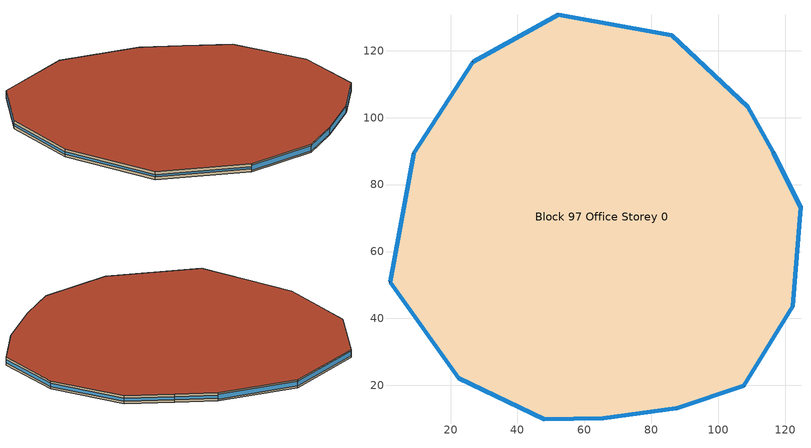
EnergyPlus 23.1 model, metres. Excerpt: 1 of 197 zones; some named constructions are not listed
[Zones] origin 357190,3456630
Block 97 Office Storey 0
 floor ground (Project Floor): 108.83,103.22 116.36,89.59 124.72,73.29 122.22,43.61 107.61,19.86 87.51,13.15 65.66,10.23 48.03,9.81 22.47,22.13 1.9,50.9 9,89.27 26.71,116.64 52.15,130.82 86.07,124.59 z0
 wall outside (Project Wall): 52.15,130.82 26.71,116.64 9,89.27 1.9,50.9 22.47,22.13 48.03,9.81 65.66,10.23 87.51,13.15 107.61,19.86 122.22,43.61 124.72,73.29 116.36,89.59 108.83,103.22 86.07,124.59 52.15,130.82 z0:2.99
 window (Office_north_window_construction): 52.13,130.81 26.72,116.65 / 108.82,103.23 86.08,124.58 / 86.05,124.6 52.16,130.81 z0.6:2.4
 window (Office_west_window_construction): 26.7,116.63 9.01,89.29 / 9,89.25 1.91,50.92 / 1.92,50.88 22.46,22.14 z1.05:1.95
 window (Office_south_window_construction): 22.48,22.12 48.01,9.81 / 48.03,9.81 65.65,10.23 / 65.67,10.23 87.5,13.15 / 87.52,13.15 107.6,19.86 z0.45:2.55
 window (Office_east_window_construction): 107.61,19.88 122.21,43.6 / 122.22,43.63 124.72,73.28 / 124.71,73.3 116.37,89.58 / 116.36,89.6 108.84,103.21 z0.9:2.1
 roof outside (Project Ceiling): 107.61,19.86 122.22,43.61 124.72,73.29 116.36,89.59 108.83,103.22 86.07,124.59 52.15,130.82 26.71,116.64 9,89.27 1.9,50.9 22.47,22.13 48.03,9.81 65.66,10.23 87.51,13.15 z2.99
[SCHEDULE:DAY:HOURLY]
Schedule_administration_heating_summer_hourly; Schedule_commerical_heating_summer_hourly; Schedule_residential_heating_summer_hourly; Schedule_school_heating_summer_hourly; Schedule_hospital_heating_summer_hourly; Schedule_Industrial_heating_summer_hourly; Schedule_transport_heating_summer_hourly; Schedule_office_heating_summer_hourly: -20, -20, -20, -20, -20, -20, -20, -20, -20, -20, -20, -20, -20, -20, -20, -20, -20, -20, -20, -20, -20, -20, -20, -20
Schedule_administration_heating_winnter_weekday_hourly: 5, 5, 5, 5, 5, 5, 12, 12, 18, 20, 20, 20, 20, 20, 20, 20, 20, 20, 18, 5, 5, 5, 5, 5
Schedule_administration_heating_winnter_holiday_hourly; Schedule_school_heating_winnter_holiday_hourly: 5, 5, 5, 5, 5, 5, 5, 5, 5, 5, 5, 5, 5, 5, 5, 5, 5, 5, 5, 5, 5, 5, 5, 5
Schedule_administration_cooling_winter_hourly; Schedule_administration_cooling_summer_holiday_hourly; Schedule_commerical_cooling_winter_hourly; Schedule_residential_cooling_winter_hourly; Schedule_school_cooling_winter_hourly; Schedule_school_cooling_summer_holiday_hourly; Schedule_hospital_cooling_winter_hourly; Schedule_Industrial_cooling_winter_hourly; Schedule_transport_cooling_winter_hourly; Schedule_office_cooling_winter_hourly: 50, 50, 50, 50, 50, 50, 50, 50, 50, 50, 50, 50, 50, 50, 50, 50, 50, 50, 50, 50, 50, 50, 50, 50
Schedule_administration_cooling_summer_weekday_hourly: 50, 50, 50, 50, 50, 50, 50, 28, 26, 26, 26, 26, 26, 26, 26, 26, 26, 26, 50, 50, 50, 50, 50, 50
Schedule_commerical_heating_winnter_weekday_hourly; Schedule_commerical_heating_winnter_holiday_hourly: 5, 5, 5, 5, 5, 5, 12, 16, 18, 18, 18, 18, 18, 18, 18, 18, 18, 18, 18, 18, 12, 5, 5, 5
Schedule_commerical_cooling_summer_weekday_hourly; Schedule_commerical_cooling_summer_holiday_hourly: 50, 50, 50, 50, 50, 50, 50, 28, 24, 24, 24, 24, 24, 24, 24, 24, 24, 24, 24, 24, 24, 28, 50, 50
Schedule_residential_heating_winnter_weekday_hourly; Schedule_residential_heating_winnter_holiday_hourly: 18, 18, 18, 18, 18, 18, 18, -20, -20, -20, -20, -20, -20, -20, -20, -20, -20, -20, -20, -20, 18, 18, 18, 18
Schedule_residential_cooling_summer_weekday_hourly; Schedule_residential_cooling_summer_holiday_hourly: 26, 26, 26, 26, 26, 26, 26, 50, 50, 50, 50, 50, 50, 50, 50, 50, 50, 50, 50, 50, 26, 26, 26, 26
Schedule_school_heating_winnter_weekday_hourly: 5, 5, 5, 5, 5, 12, 18, 20, 20, 20, 20, 20, 20, 20, 20, 20, 20, 20, 18, 12, 5, 5, 5, 5
Schedule_school_cooling_summer_weekday_hourly: 50, 50, 50, 50, 50, 50, 28, 26, 26, 26, 26, 26, 26, 26, 26, 26, 26, 26, 50, 50, 50, 50, 50, 50
Schedule_hospital_heating_winnter_weekday_hourly; Schedule_hospital_heating_winnter_holiday_hourly: 22, 22, 22, 22, 22, 22, 22, 22, 22, 22, 22, 22, 22, 22, 22, 22, 22, 22, 22, 22, 22, 22, 22, 22
Schedule_hospital_cooling_summer_weekday_hourly; Schedule_hospital_cooling_summer_holiday_hourly: 26, 26, 26, 26, 26, 26, 26, 26, 26, 26, 26, 26, 26, 26, 26, 26, 26, 26, 26, 26, 26, 26, 26, 26
Schedule_Industrial_heating_winnter_weekday_hourly; Schedule_Industrial_heating_winnter_holiday_hourly: -20, -20, -20, -20, -20, -20, 18, 18, 18, 18, 18, 18, 18, 18, 18, 18, 18, 18, 18, -20, -20, -20, -20, -20
Schedule_Industrial_cooling_summer_weekday_hourly; Schedule_Industrial_cooling_summer_holiday_hourly: 50, 50, 50, 50, 50, 50, 50, 28, 28, 28, 28, 28, 28, 28, 28, 28, 28, 28, 28, 50, 50, 50, 50, 50
Schedule_transport_heating_winnter_weekday_hourly; Schedule_transport_heating_winnter_holiday_hourly: 18, 18, 18, 18, 18, 18, 20, 20, 20, 20, 20, 20, 20, 20, 20, 20, 20, 20, 20, 20, 20, 20, 18, 18
Schedule_transport_cooling_summer_weekday_hourly; Schedule_transport_cooling_summer_holiday_hourly: 26, 26, 26, 26, 26, 26, 26, 24, 24, 24, 25, 24, 24, 24, 24, 24, 24, 24, 24, 24, 24, 24, 26, 28
Schedule_office_heating_winnter_weekday_hourly: 5, 5, 5, 5, 5, 5, 12, 18, 20, 20, 20, 20, 20, 20, 20, 20, 20, 20, 20, 18, 12, 5, 5, 5
Schedule_office_heating_winnter_holiday_hourly: 5, 5, 5, 5, 5, 5, 5, 5, 5, 16, 16, 16, 16, 16, 16, 16, 16, 5, 5, 5, 5, 5, 5, 5
Schedule_office_cooling_summer_weekday_hourly: 50, 50, 50, 50, 50, 50, 28, 26, 26, 26, 26, 26, 26, 26, 26, 26, 26, 26, 26, 26, 50, 50, 50, 50
Schedule_office_cooling_summer_holiday_hourly: 50, 50, 50, 50, 50, 50, 50, 50, 50, 50, 50, 26, 26, 26, 26, 26, 26, 50, 50, 50, 50, 50, 50, 50
[SCHEDULE:WEEK:DAILY]
Schedule_administration_cooling_winnter_weekly: Schedule_administration_cooling_winter_hourly, Schedule_administration_cooling_winter_hourly, Schedule_administration_cooling_winter_hourly, Schedule_administration_cooling_winter_hourly, Schedule_administration_cooling_winter_hourly, Schedule_administration_cooling_winter_hourly, Schedule_administration_cooling_winter_hourly, Schedule_administration_cooling_winter_hourly, Schedule_administration_cooling_winter_hourly, Schedule_administration_cooling_winter_hourly, Schedule_administration_cooling_winter_hourly, Schedule_administration_cooling_winter_hourly
Schedule_administration_cooling_summer_weekly: Schedule_administration_cooling_summer_holiday_hourly, Schedule_administration_cooling_summer_weekday_hourly, Schedule_administration_cooling_summer_weekday_hourly, Schedule_administration_cooling_summer_weekday_hourly, Schedule_administration_cooling_summer_weekday_hourly, Schedule_administration_cooling_summer_weekday_hourly, Schedule_administration_cooling_summer_holiday_hourly, Schedule_administration_cooling_summer_holiday_hourly, Schedule_administration_cooling_summer_weekday_hourly, Schedule_administration_cooling_summer_weekday_hourly, Schedule_administration_cooling_summer_holiday_hourly, Schedule_administration_cooling_summer_holiday_hourly
